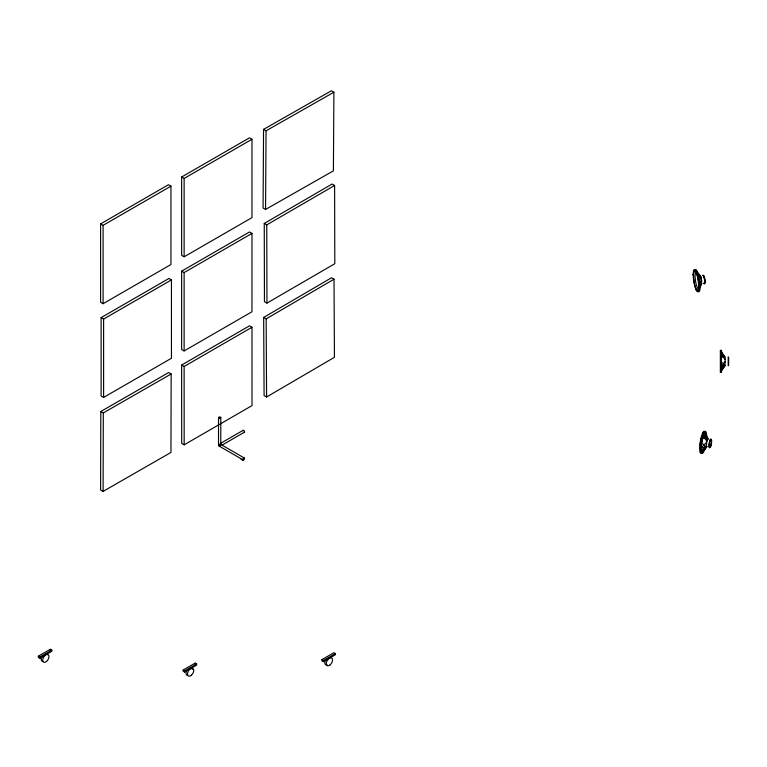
<?xml version="1.0" encoding="UTF-8"?>
<svg xmlns="http://www.w3.org/2000/svg" width="767" height="767" viewBox="0 0 767 767"><rect width="100%" height="100%" fill="white"/><g stroke="black" fill="none" stroke-linecap="round" stroke-linejoin="round"><path stroke-width="1.15" d="M100.803 411.486L100.602 489.95L103.104 491.398L170.955 452.453L171.156 373.98L168.663 372.541L100.803 411.486L103.305 412.924L171.156 373.98M103.104 491.398L103.305 412.924M263.56 129.374L263.062 208.01L265.555 209.449L333.405 170.859L333.904 92.213L331.411 90.774L263.56 129.374L266.053 130.812L333.904 92.213M265.555 209.449L266.053 130.812M707.136 440.037L707.452 438.753L708.152 438.945A5.072 0.546 70.1 0 1 705.899 433.614L704.969 432.684A9.856 2.08 -81.2 0 0 702.419 438.178L701.479 443.134A9.856 2.08 -81.2 0 0 701.479 451.188L702.419 452.118L707.155 446.595M706.675 446.576C705.074 448.091 702.428 453.738 706.148 446.931L707.155 439.28M699.964 287.711A5.072 0.546 -70.1 0 1 701.642 284.02L700.635 276.369L696.637 271.643M701.757 281.499L700.933 277.136M707.605 439.424L707.73 438.523A5.072 1.544 64.1 0 1 704.969 432.684M706.675 437.641L707.452 438.168M706.848 440.047L706.148 443.268A5.072 3.576 -70.5 0 1 701.479 443.134M706.417 447.276L706.474 446.528M707.807 439.472L707.97 438.58M701.115 278.536L701.22 278.105A5.072 1.476 63.6 0 0 698.449 276.341L698.804 277.951M706.33 446.231L706.148 446.931A5.072 2.33 -48.8 0 0 701.479 451.188M706.445 436.835L706.503 436.107L706.311 436.931M699.878 447.765L699.878 448.494M695.372 270.981L694.96 271.777A5.072 2.33 48.8 0 0 695.238 272.247M698.977 290.137L699.379 289.351A5.072 0.546 -70.1 0 1 699.571 288.804M263.656 317.452L331.517 277.769L334.009 279.207L334.441 357.307L266.59 396.99L264.097 395.551L263.656 317.452L266.149 318.89L266.59 396.99M266.149 318.89L334.009 279.207M264.251 223.446L332.111 184.032L334.604 185.48L334.805 263.714L266.954 303.118L264.452 301.68L264.251 223.446L266.753 224.884L266.954 303.118M266.753 224.884L334.604 185.48M181.635 177.004L249.486 137.83L251.979 139.268L251.979 217.627L184.128 256.801L181.635 255.363L181.635 177.004L184.128 178.443L251.979 139.268M100.592 223.906L168.452 184.732L170.945 186.17L170.945 264.529L103.094 303.703L100.592 302.256L100.592 223.906L103.094 225.345L170.945 186.17M101.11 317.634L168.961 278.459L171.453 279.897L171.453 358.256L103.603 397.431L101.11 395.993L101.11 317.634L103.603 319.072L171.453 279.897M181.635 271.144L249.486 231.97L251.979 233.408L251.979 311.757L184.128 350.941L181.635 349.493L181.635 271.144L184.128 272.582L251.979 233.408M181.635 365.054L249.486 325.831L251.979 327.269L252.017 405.599L184.166 444.822L181.674 443.384L181.635 365.054L184.128 366.492L184.166 444.822M184.128 366.492L251.979 327.269M220.177 443.585L243.129 430.335M222.305 444.965L244.261 432.291M38.35 656.178L50.325 649.266L51.82 650.128L51.82 651.279L39.846 658.191L38.35 657.329L38.35 656.178L39.846 657.041L51.82 650.128M183.131 670.032L195.106 663.119L196.601 663.982L196.601 665.133L184.626 672.045L183.131 671.183L183.131 670.032L184.626 670.895L196.601 663.982M321.919 659.63L333.894 652.717L335.39 653.589L335.39 654.74L323.415 661.653L321.919 660.79L321.919 659.63L323.415 660.502L335.39 653.589M699.753 286.714A5.072 1.544 -64.1 0 1 701.22 284.442L701.46 283.32M701.46 280.358L701.642 280.358A5.072 1.793 89.3 0 1 699.379 281.297A9.856 2.08 81.2 0 1 699.638 283.79M220.359 444.179L244.309 458.004A1.131 0.652 -60 0 1 243.944 459.749A1.131 0.652 -60 0 1 242.966 459.193A1.131 0.652 -60 0 1 244.309 458.004M219.228 446.135L243.177 459.96M241.011 459.251L243.005 460.401M696.263 271.23L695.899 270.847A9.856 2.08 81.2 0 1 696.513 271.365M699.878 286.043L699.907 286.82M700.894 277.75L700.635 276.369M701.556 282.812L701.757 283.387M706.675 441.447L706.57 441.015A5.072 3.25 76.6 0 0 702.419 438.178M699.111 279.61L699.379 281.297M700.338 275.852L700.405 276.705M728.65 357.345L728.65 365.37M728.199 356.895L728.199 365.821M721.479 350.212L721.479 372.561M720.357 350.212L720.357 372.561M323.415 660.502L323.415 661.653M220.781 417.584L220.781 445.234M218.518 417.584L218.518 445.234M195.106 663.119L195.106 664.27M184.626 670.895L184.626 672.045M184.128 178.443L184.128 256.801M184.128 272.582L184.128 350.941M103.603 319.072L103.603 397.431M103.094 225.345L103.094 303.703M50.325 649.266L50.325 650.416M39.846 657.041L39.846 658.191M219.65 445.886A1.131 0.652 0 0 1 219.084 444.668M242.928 430.632A1.131 0.652 60 0 1 243.839 430.488A1.131 0.652 60 0 1 244.491 431.859A1.131 0.652 60 0 1 243.695 432.243M220.436 446.001A1.131 0.652 60 0 1 219.055 445.205M218.978 444.937A1.131 0.652 60 0 1 218.978 444.457M220.311 444.822A1.131 0.652 60 0 1 220.522 445.349M219.793 446.078A1.131 0.652 -60 0 1 219.583 444.381M710.453 446.001A4.027 0.853 -81.2 0 1 709.197 446.643A4.027 0.853 -81.2 0 1 709.743 441.37A4.027 0.853 -81.2 0 1 711.086 439.817M710.923 444.141A4.027 0.853 -81.2 0 1 710.702 445.128M705.161 434.582A8.053 1.697 -81.2 0 1 705.698 436.365M703.694 448.973A8.053 1.697 -81.2 0 1 701.882 449.577M701.882 443A8.053 1.697 -81.2 0 1 703.147 437.219M703.694 435.829A8.053 1.697 -81.2 0 1 704.231 434.889M710.482 446.289A4.477 0.949 -81.2 0 1 709.063 446.768A4.477 0.949 -81.2 0 1 709.878 440.517A4.477 0.949 -81.2 0 1 711.306 440.047M710.999 444.227A4.477 0.949 -81.2 0 1 710.76 445.33M705.132 447.238A11.227 2.368 -81.2 0 1 700.952 451.447A11.227 2.368 -81.2 0 1 703.176 434.496A11.227 2.368 -81.2 0 1 706.589 436.174M705.899 433.614A9.856 2.08 -81.2 0 1 706.244 436.902M704.346 448.753A9.856 2.08 -81.2 0 1 702.419 452.118M700.808 451.811A9.856 2.08 -81.2 0 1 700.396 451.015M700.146 445.464A9.856 2.08 -81.2 0 1 700.654 441.274M700.971 439.606A9.856 2.08 -81.2 0 1 701.335 438.015M703.272 433.039A9.856 2.08 -81.2 0 1 703.885 432.511M701.853 452.731A11.227 2.368 -81.2 0 1 700.089 443.105A11.227 2.368 -81.2 0 1 704.652 431.361M706.014 446.739A5.072 1.476 -63.6 0 1 705.199 446.902M723.645 365.945A1.994 0.757 -63.7 0 1 724.316 365.926A1.994 0.518 -59.2 0 1 723.195 367.939A1.994 0.518 -59.2 0 1 722.226 368.486A1.994 0.757 -63.7 0 1 722.754 367.038M722.965 366.693A1.994 0.757 -63.7 0 1 723.425 366.137M725.064 361.765A5.072 2.761 -81.5 0 1 721.479 362.254M721.479 370.308A5.072 1.505 -60.4 0 1 725.064 365.428M721.479 371.17A5.072 0.623 -56.7 0 1 725.064 365.821L725.064 356.895A5.072 0.623 56.7 0 1 721.479 351.535M721.479 357.23A5.072 2.397 70.3 0 1 725.064 359.483M724.786 357.086A5.072 1.505 60.4 0 1 724.489 356.837M723.856 356.185A5.072 1.505 60.4 0 1 722.265 353.942M721.987 353.424A5.072 1.505 60.4 0 1 721.479 352.398M722.965 355.993A1.994 0.815 65.5 0 1 723.425 356.387M192.133 668.661A4.42 2.55 -60 0 1 192.239 669.533M187.551 675.363A4.42 2.55 -60 0 1 186.41 671.096M327.097 664.884A4.42 2.55 -60 0 1 325.697 659.658M703.358 275.574A4.027 0.853 81.2 0 1 704.998 279.792A4.027 0.853 81.2 0 1 704.365 283.253M704.403 283.474A4.027 0.853 81.2 0 1 703.933 283.32M702.927 275.641A4.027 0.853 81.2 0 1 704.298 278.316A4.027 0.853 81.2 0 1 704.566 283.148M699.188 286.599A8.053 1.697 81.2 0 1 695.698 282.035A8.053 1.697 81.2 0 1 696.637 273.052M697.174 273.992A8.053 1.697 81.2 0 1 697.711 275.372M702.658 275.564A4.477 0.949 81.2 0 1 704.672 279.897A4.477 0.949 81.2 0 1 703.665 283.215M694.662 270.588A11.227 2.368 81.2 0 1 699.485 279.984A11.227 2.368 81.2 0 1 697.932 291.067M698.449 290.281A9.856 2.08 81.2 0 1 697.836 289.763M698.814 275.689A5.072 2.33 48.8 0 1 698.382 275.449M699.916 284.71A1.994 0.872 -65.8 0 1 699.897 285.046M47.046 654.117A4.42 2.55 -60 0 1 47.353 654.807M42.779 661.509A4.42 2.55 -60 0 1 42.127 656.207M700.846 448.446L701.019 447.851L700.846 448.446M702.495 433.796L702.687 433.211L702.495 433.796M703.579 433.969L703.77 433.374L703.579 433.969M693.253 274.538L693.426 275.315L693.253 274.538M695.985 289.025L696.158 289.792L695.985 289.025M703.579 451.159L703.742 450.584L703.579 451.159M695.985 271.796L696.177 272.573L695.985 271.796M697.069 271.633L697.261 272.41L697.069 271.633M698.708 286.283L698.9 287.059L698.708 286.283M699.916 275.564L697.865 273.225L699.916 275.564M701.364 283.263L700.156 285.324A1.994 0.604 -82.5 0 1 700.664 283.176A1.994 0.604 -82.5 0 1 701.364 283.263M218.854 418.044A1.131 0.652 0 0 0 220.743 417.747A1.131 0.652 0 0 0 219.362 416.951A1.131 0.652 0 0 0 218.854 418.044M710.884 446.068A4.027 0.853 -81.2 0 0 711.354 439.558A4.027 0.853 -81.2 0 0 709.609 444.793A4.027 0.853 -81.2 0 0 710.884 446.068M703.502 445.531A1.994 1.304 -60.5 0 0 702.15 447.391A1.994 1.141 -53.2 0 0 703.502 447.717A1.994 1.141 -53.2 0 0 704.978 445.953A1.994 1.304 -60.5 0 0 703.502 445.531M704.998 437.593A1.994 1.103 69.9 0 0 706.436 438.254A1.994 0.872 65.8 0 0 705.688 436.097A1.994 0.872 65.8 0 0 704.413 435.378A1.994 1.103 69.9 0 0 704.998 437.593M723.195 364.363A1.994 0.988 -72.6 0 0 722.226 366.396A1.994 0.815 -65.5 0 0 723.195 366.559A1.994 0.815 -65.5 0 0 724.316 364.584A1.994 0.988 -72.6 0 0 723.195 364.363M723.195 356.319A1.994 0.757 63.7 0 0 724.316 356.78A1.994 0.518 59.2 0 0 723.195 354.776A1.994 0.518 59.2 0 0 722.226 354.22A1.994 0.757 63.7 0 0 723.195 356.319M191.424 675.219A4.42 2.55 -60 0 0 192.824 668.373A4.42 2.55 -60 0 0 187.599 673.004A4.42 2.55 -60 0 0 191.424 675.219M330.213 664.816A4.42 2.55 -60 0 0 331.612 657.971A4.42 2.55 -60 0 0 326.387 662.611A4.42 2.55 -60 0 0 330.213 664.816M693.541 275.238A9.856 2.08 81.2 0 0 697.366 290.453A9.856 2.08 81.2 0 0 697.366 276.513A9.856 2.08 81.2 0 0 693.541 275.238M693.195 274.5A11.227 2.368 81.2 0 0 697.548 291.824A11.227 2.368 81.2 0 0 697.548 275.957A11.227 2.368 81.2 0 0 693.195 274.5M46.643 661.365A4.42 2.55 -60 0 0 48.043 654.519A4.42 2.55 -60 0 0 42.818 659.15A4.42 2.55 -60 0 0 46.643 661.365"/></g></svg>
